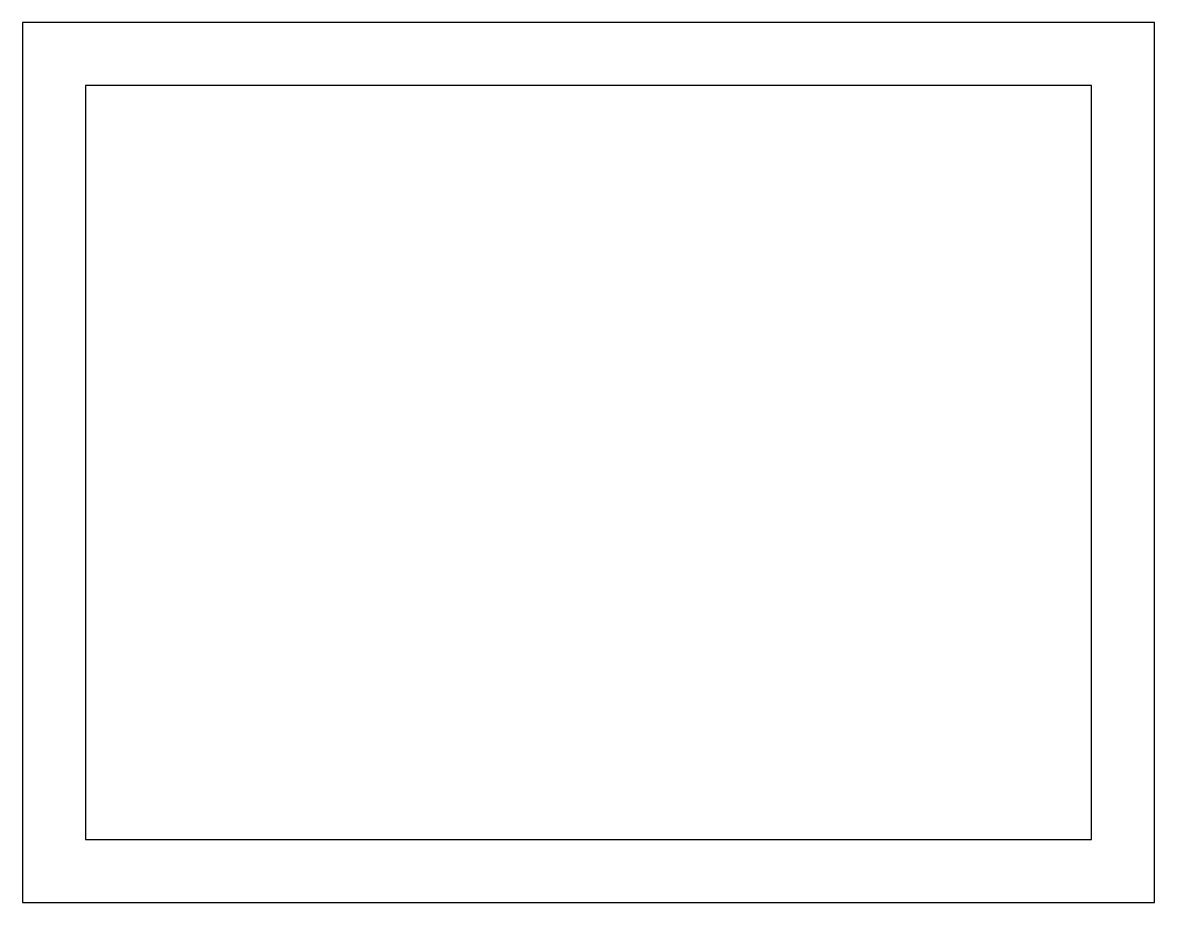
# Model space of a CAD drawing. Header units: millimetres. Extents: x 0 to 180, y 0 to 140.
import ezdxf

# ---------------------------------------------------------------- set-up
doc = ezdxf.new("R2010")
doc.units = ezdxf.units.MM
doc.layers.add('CUT_INNER', color=7, linetype='Continuous')
doc.layers.add('CUT_OUTER', color=7, linetype='Continuous')

msp = doc.modelspace()

# ---------------------------------------------------------------- linework, layer by layer
at = {"layer": 'CUT_INNER'}
msp.add_lwpolyline([(10, 10), (170, 10), (170, 130), (10, 130)], close=True, dxfattribs=at)
at = {"layer": 'CUT_OUTER'}
msp.add_lwpolyline([(0, 0), (180, 0), (180, 140), (0, 140)], close=True, dxfattribs=at)

doc.saveas('drawing.dxf')
